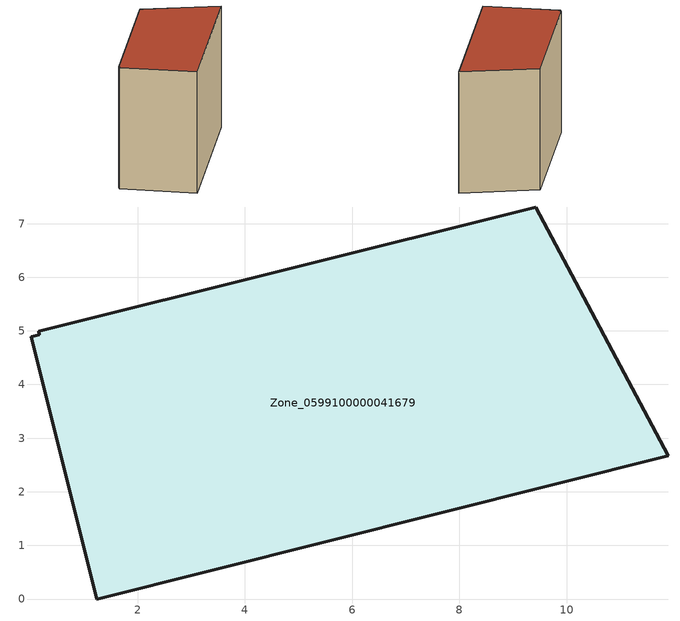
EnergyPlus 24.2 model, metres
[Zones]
Zone_0599100000041679
 floor ground (C_G): 0.17,4.93 0.16,4.99 9.43,7.31 11.9,2.67 1.24,0 0.01,4.89 z0
 wall outside (C_F): 1.24,0 11.9,2.67 9.43,7.31 0.16,4.99 0.17,4.93 0.01,4.89 1.24,0 z0:8.46
 roof outside (C_R): 0.16,4.99 0.17,4.93 0.01,4.89 1.24,0 11.9,2.67 9.43,7.31 z8.46
[BUILDING]
Pand.0599100000041679: North Axis=0; Terrain=City; Loads Convergence Tolerance Value=0.04; Temperature Convergence Tolerance Value=0.4; Solar Distribution=FullExterior; Maximum Number of Warmup Days=25; Minimum Number of Warmup Days=1
[Site:Location]
Rotterdam.The.Hague.AP_ZH_NLD Design_Conditions: Latitude=51.96; Longitude=4.45; Time Zone=1; Elevation=-4.5
[SITE:GROUNDTEMPERATURE:BUILDINGSURFACE]
18, 18, 18, 18, 18, 18, 18, 18, 18, 18, 18, 18
[MATERIAL] Thermal Absorptance=0.9; Solar Absorptance=0.7; Visible Absorptance=0.7
Name | Roughness | Thickness | Conductivity | Density | Specific Heat
G.TC.1992-2005 | MediumSmooth | 0.15 | 0.06 | 540 | 1210
F.TC.1992-2005 | Rough | 0.3 | 0.12 | 1920 | 840
R.TC.1992-2005 | MediumRough | 0.2 | 0.08 | 1500 | 1000
[CONSTRUCTION]
C_G: G.TC.1992-2005
C_F: F.TC.1992-2005
C_R: R.TC.1992-2005
[ZONE]
Zone_0599100000041679: Type=1; Multiplier=1; Ceiling Height=Autocalculate; Volume=Autocalculate; Floor Area=autocalculate; Part of Total Floor Area=Yes
[ZONEINFILTRATION:DESIGNFLOWRATE]
Infil_Zone_0599100000041679: Zone or ZoneList or Space or SpaceList=Zone_0599100000041679; Schedule=AlwaysOn; Design Flow Rate Calculation Method=Flow/Area; Flow Rate per Floor Area=0.0015; Constant Term Coefficient=1; Temperature Term Coefficient=0; Velocity Term Coefficient=0; Velocity Squared Term Coefficient=0
[HVACTEMPLATE:ZONE:IDEALLOADSAIRSYSTEM]
Zone_0599100000041679: Maximum Heating Supply Air Temperature=50; Minimum Cooling Supply Air Temperature=13; Maximum Heating Supply Air Humidity Ratio=0.0156; Minimum Cooling Supply Air Humidity Ratio=0.0077; Heating Limit=NoLimit; Cooling Limit=NoLimit; Dehumidification Control Type=ConstantSensibleHeatRatio; Cooling Sensible Heat Ratio=0.7; Dehumidification Setpoint=60; Humidification Control Type=None; Humidification Setpoint=30; Outdoor Air Method=None; Outdoor Air Flow Rate per Person=0.00944; Outdoor Air Flow Rate per Zone Floor Area=0; Outdoor Air Flow Rate per Zone=0; Demand Controlled Ventilation Type=None; Outdoor Air Economizer Type=NoEconomizer; Heat Recovery Type=None; Sensible Heat Recovery Effectiveness=0.7; Latent Heat Recovery Effectiveness=0.65
[ZONECONTROL:THERMOSTAT]
ThermostatControl_Zone_0599100000041679: Zone or ZoneList=Zone_0599100000041679; Control Type Schedule=DualSetpointControlType; Control 1=Thermostat_Zone_0599100000041679; Temperature Difference Between Cutout And Setpoint=0
[THERMOSTATSETPOINT:DUALSETPOINT]
Thermostat_Zone_0599100000041679: Heating Setpoint Temperature Schedule=HeatingSetpoint_Zone_0599100000041679; Cooling Setpoint Temperature Schedule=CoolingSetpoint_Zone_0599100000041679
[SCHEDULE:COMPACT]
HeatingSetpoint_Zone_0599100000041679: Through: 12/31, For: AllDays, Until: 24:00, 21
CoolingSetpoint_Zone_0599100000041679: Through: 12/31, For: AllDays, Until: 24:00, 24
DualSetpointControlType: Through: 12/31, For: AllDays, Until: 24:00, 4
AlwaysOn: Through: 12/31, For: AllDays, Until: 24:00, 1
